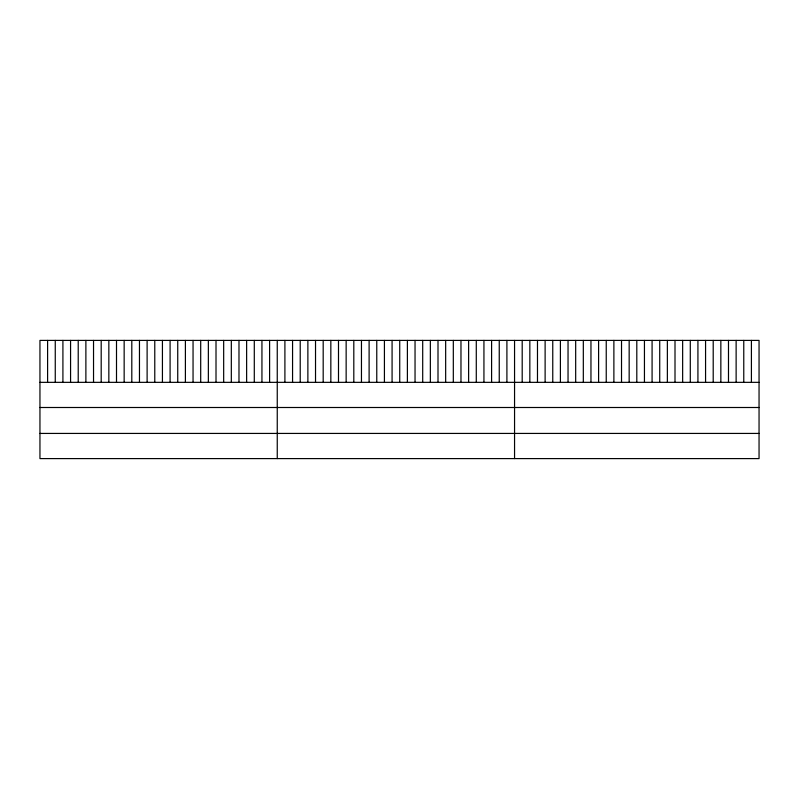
<?xml version="1.0" encoding="UTF-8"?>
<svg xmlns="http://www.w3.org/2000/svg" width="799" height="799" viewBox="0 0 799 799"><rect width="100%" height="100%" fill="white"/><g stroke="black" fill="none" stroke-linecap="round" stroke-linejoin="round"><path stroke-width="1.2" d="M759.05 382.341L759.05 458.596L39.95 458.596L39.95 340.404L759.05 340.404L759.05 382.341L39.95 382.341M39.95 407.5L759.05 407.5M39.95 433.428L759.05 433.428M751.41 340.404L751.41 382.341M743.769 340.404L743.769 382.341M736.129 340.404L736.129 382.341M728.488 340.404L728.488 382.341M720.848 340.404L720.848 382.341M713.207 340.404L713.207 382.341M705.567 340.404L705.567 382.341M697.926 340.404L697.926 382.341M690.286 340.404L690.286 382.341M682.646 340.404L682.646 382.341M675.005 340.404L675.005 382.341M667.365 340.404L667.365 382.341M659.724 340.404L659.724 382.341M652.084 340.404L652.084 382.341M644.443 340.404L644.443 382.341M636.803 340.404L636.803 382.341M629.163 340.404L629.163 382.341M621.522 340.404L621.522 382.341M613.882 340.404L613.882 382.341M606.241 340.404L606.241 382.341M598.601 340.404L598.601 382.341M590.96 340.404L590.96 382.341M583.32 340.404L583.32 382.341M575.679 340.404L575.679 382.341M568.039 340.404L568.039 382.341M560.399 340.404L560.399 382.341M552.758 340.404L552.758 382.341M545.118 340.404L545.118 382.341M537.477 340.404L537.477 382.341M529.837 340.404L529.837 382.341M522.196 340.404L522.196 382.341M514.556 340.404L514.556 458.596M506.906 340.404L506.906 382.341M499.245 340.404L499.245 382.341M491.595 340.404L491.595 382.341M483.934 340.404L483.934 382.341M476.284 340.404L476.284 382.341M468.623 340.404L468.623 382.341M460.973 340.404L460.973 382.341M453.313 340.404L453.313 382.341M445.662 340.404L445.662 382.341M438.002 340.404L438.002 382.341M430.351 340.404L430.351 382.341M422.701 340.404L422.701 382.341M415.041 340.404L415.041 382.341M407.39 340.404L407.39 382.341M399.73 340.404L399.73 382.341M392.079 340.404L392.079 382.341M384.419 340.404L384.419 382.341M376.768 340.404L376.768 382.341M369.108 340.404L369.108 382.341M361.458 340.404L361.458 382.341M353.807 340.404L353.807 382.341M346.147 340.404L346.147 382.341M338.496 340.404L338.496 382.341M330.836 340.404L330.836 382.341M323.186 340.404L323.186 382.341M315.525 340.404L315.525 382.341M307.875 340.404L307.875 382.341M300.214 340.404L300.214 382.341M292.564 340.404L292.564 382.341M284.903 340.404L284.903 382.341M277.253 340.404L277.253 458.596M269.603 340.404L269.603 382.341M261.942 340.404L261.942 382.341M254.292 340.404L254.292 382.341M246.631 340.404L246.631 382.341M238.981 340.404L238.981 382.341M231.32 340.404L231.32 382.341M223.67 340.404L223.67 382.341M216.01 340.404L216.01 382.341M208.359 340.404L208.359 382.341M200.699 340.404L200.699 382.341M193.048 340.404L193.048 382.341M185.398 340.404L185.398 382.341M177.738 340.404L177.738 382.341M170.087 340.404L170.087 382.341M162.427 340.404L162.427 382.341M154.776 340.404L154.776 382.341M147.116 340.404L147.116 382.341M139.465 340.404L139.465 382.341M131.805 340.404L131.805 382.341M124.155 340.404L124.155 382.341M116.504 340.404L116.504 382.341M108.844 340.404L108.844 382.341M101.193 340.404L101.193 382.341M93.533 340.404L93.533 382.341M85.883 340.404L85.883 382.341M78.222 340.404L78.222 382.341M70.572 340.404L70.572 382.341M62.911 340.404L62.911 382.341M55.261 340.404L55.261 382.341M47.6 340.404L47.6 382.341"/></g></svg>
